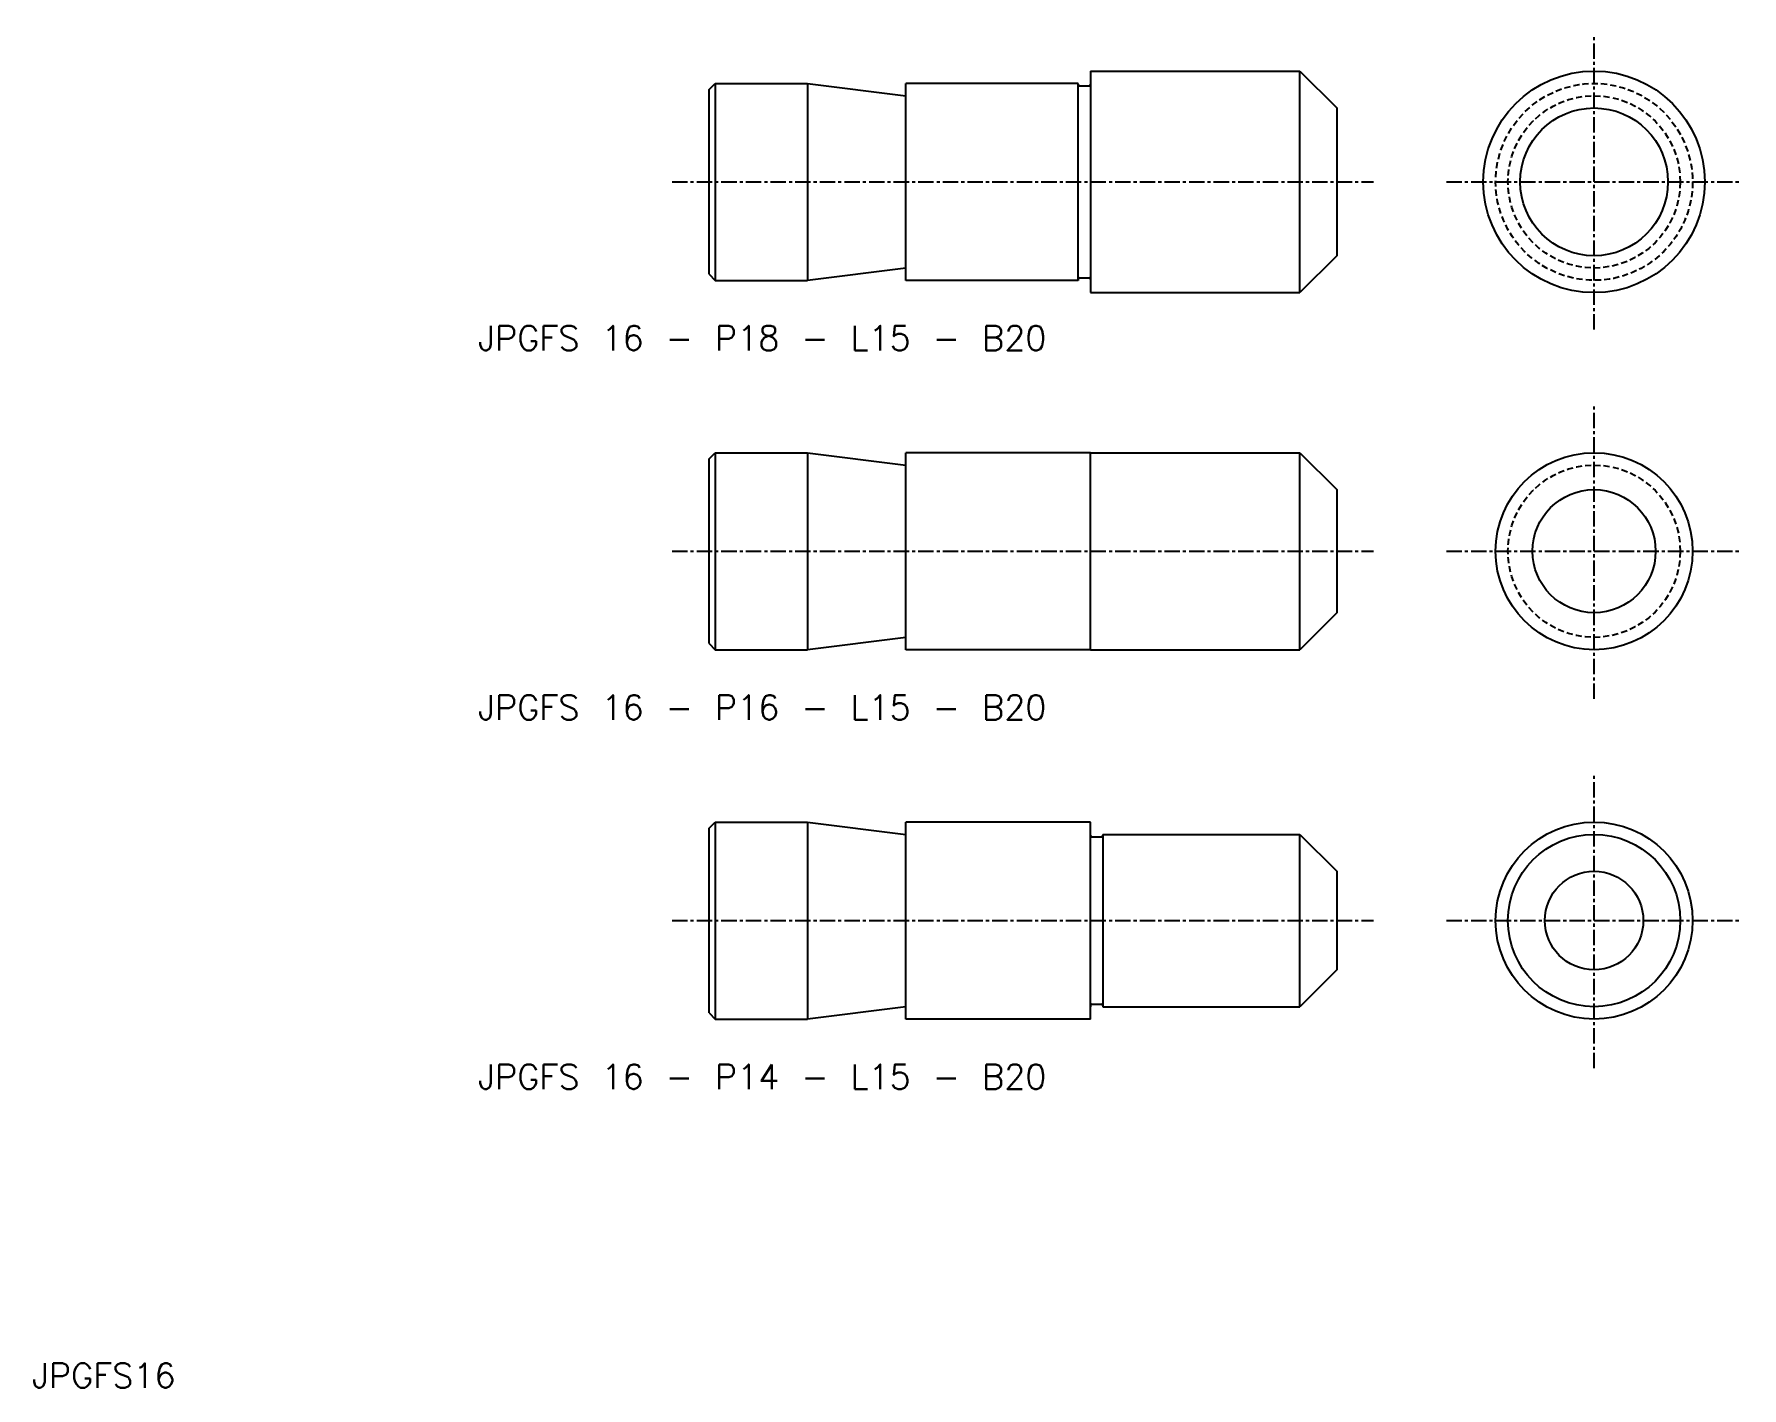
# Model space of a CAD drawing. Extents: x 5 to 144, y 5 to 115.
import ezdxf

# ---------------------------------------------------------------- set-up
doc = ezdxf.new("R2010")
doc.units = 0
doc.linetypes.add('CENTER', pattern=[2, 1.25, -0.25, 0.25, -0.25])
doc.linetypes.add('DASHED', pattern=[0.75, 0.5, -0.25])
doc.layers.get('0').update_dxf_attribs({"linetype": 'CONTINUOUS'})
doc.layers.add('CENTER', color=1, linetype='CENTER')
doc.styles.get("Standard").update_dxf_attribs({"font": 'txt.shx', "width": 0.8, "bigfont": 'bigfont.shx'})

msp = doc.modelspace()

# ---------------------------------------------------------------- linework, layer by layer
at = {"color": 7, "linetype": 'CONTINUOUS'}
for p, q in [((91, 111.96), (91, 93.96)), ((91, 111.96), (108, 111.96)), ((108, 93.96), (108, 111.96)), ((108, 111.96), (111, 108.96)), ((60, 110.46), (60.5, 110.96)), ((60, 95.46), (60, 110.46)), ((60.5, 110.96), (60.5, 94.96)), ((60.5, 110.96), (68, 110.96)), ((68, 110.96), (68, 94.96)), ((68, 110.96), (76, 109.96)), ((90, 110.96), (76, 110.96)), ((76, 94.96), (76, 110.96)), ((90, 94.96), (90, 110.96)), ((90, 110.86), (90, 110.96)), ((90.1, 110.76), (90.9, 110.76)), ((111, 108.96), (111, 96.96)), ((76, 95.96), (68, 94.96)), ((111, 96.96), (108, 93.96)), ((60, 95.46), (60.5, 94.96)), ((60.5, 94.96), (68, 94.96)), ((90, 94.96), (76, 94.96)), ((90, 95.06), (90, 94.96)), ((90.1, 95.16), (90.9, 95.16)), ((91, 93.96), (108, 93.96)), ((60, 80.46), (60.5, 80.96)), ((60.5, 80.96), (68, 80.96)), ((60.5, 80.96), (60.5, 64.96)), ((68, 80.96), (76, 79.96)), ((68, 80.96), (68, 64.96)), ((91, 80.96), (76, 80.96)), ((76, 64.96), (76, 80.96)), ((91, 80.96), (108, 80.96)), ((91, 64.96), (91, 80.96)), ((108, 64.96), (108, 80.96)), ((108, 80.96), (111, 77.96)), ((60, 65.46), (60, 80.46)), ((111, 77.96), (111, 67.96)), ((111, 67.96), (108, 64.96)), ((60, 65.46), (60.5, 64.96)), ((76, 65.96), (68, 64.96)), ((60.5, 64.96), (68, 64.96)), ((91, 64.96), (76, 64.96)), ((91, 64.96), (108, 64.96)), ((60, 50.46), (60.5, 50.96)), ((60, 35.46), (60, 50.46)), ((60.5, 50.96), (68, 50.96)), ((60.5, 50.96), (60.5, 34.96)), ((68, 50.96), (68, 34.96)), ((68, 50.96), (76, 49.96)), ((91, 50.96), (76, 50.96)), ((76, 34.96), (76, 50.96)), ((91, 34.96), (91, 50.96)), ((91, 49.86), (91, 49.96)), ((92, 49.96), (108, 49.96)), ((92, 49.96), (92, 35.96)), ((108, 35.96), (108, 49.96)), ((108, 49.96), (111, 46.96)), ((91.1, 49.76), (91.9, 49.76)), ((111, 46.96), (111, 38.96)), ((111, 38.96), (108, 35.96)), ((91.1, 36.16), (91.9, 36.16)), ((60, 35.46), (60.5, 34.96)), ((60.5, 34.96), (68, 34.96)), ((76, 35.96), (68, 34.96)), ((91, 34.96), (76, 34.96)), ((91, 36.06), (91, 35.96)), ((92, 35.96), (108, 35.96))]:
    msp.add_line(p, q, dxfattribs=at)
for centre, radius in [((131.91, 102.96), 9), ((131.91, 102.96), 6), ((131.91, 72.96), 8), ((131.91, 72.96), 5), ((131.91, 42.96), 8), ((131.91, 42.96), 7), ((131.91, 42.96), 4)]:
    msp.add_circle(centre, radius, dxfattribs=at)
at = {"color": 3, "linetype": 'DASHED'}
for centre, radius in [((131.91, 102.96), 8), ((131.91, 102.96), 7), ((131.91, 72.96), 7)]:
    msp.add_circle(centre, radius, dxfattribs=at)
at = {"color": 7, "linetype": 'CONTINUOUS'}
for centre, start, end in [((90.1, 110.86), 180, 270), ((90.9, 110.86), 270, 0), ((90.1, 95.06), 90, 180), ((90.9, 95.06), 0, 90), ((91.1, 49.86), 180, 270), ((91.9, 49.86), 270, 0), ((91.1, 36.06), 90, 180), ((91.9, 36.06), 0, 90)]:
    msp.add_arc(centre, 0.1, start, end, dxfattribs=at)
at = {"layer": 'CENTER', "color": 1, "linetype": 'CENTER'}
for p, q in [((131.91, 90.96), (131.91, 114.96)), ((57, 102.96), (114, 102.96)), ((119.91, 102.96), (143.91, 102.96)), ((131.91, 60.96), (131.91, 84.96)), ((57, 72.96), (114, 72.96)), ((119.91, 72.96), (143.91, 72.96)), ((131.91, 30.96), (131.91, 54.96)), ((57, 42.96), (114, 42.96)), ((119.91, 42.96), (143.91, 42.96))]:
    msp.add_line(p, q, dxfattribs=at)

# ---------------------------------------------------------------- texts
at = {"color": 7, "linetype": 'CONTINUOUS'}
for s, p in [('JPGFS 16 - P18 - L15 - B20', (41.25, 89.27)), ('JPGFS 16 - P16 - L15 - B20', (41.25, 59.27)), ('JPGFS 16 - P14 - L15 - B20', (41.25, 29.27)), ('JPGFS16', (5, 5))]:
    msp.add_text(s, height=2, dxfattribs=at).set_placement(p)

doc.saveas('drawing.dxf')
